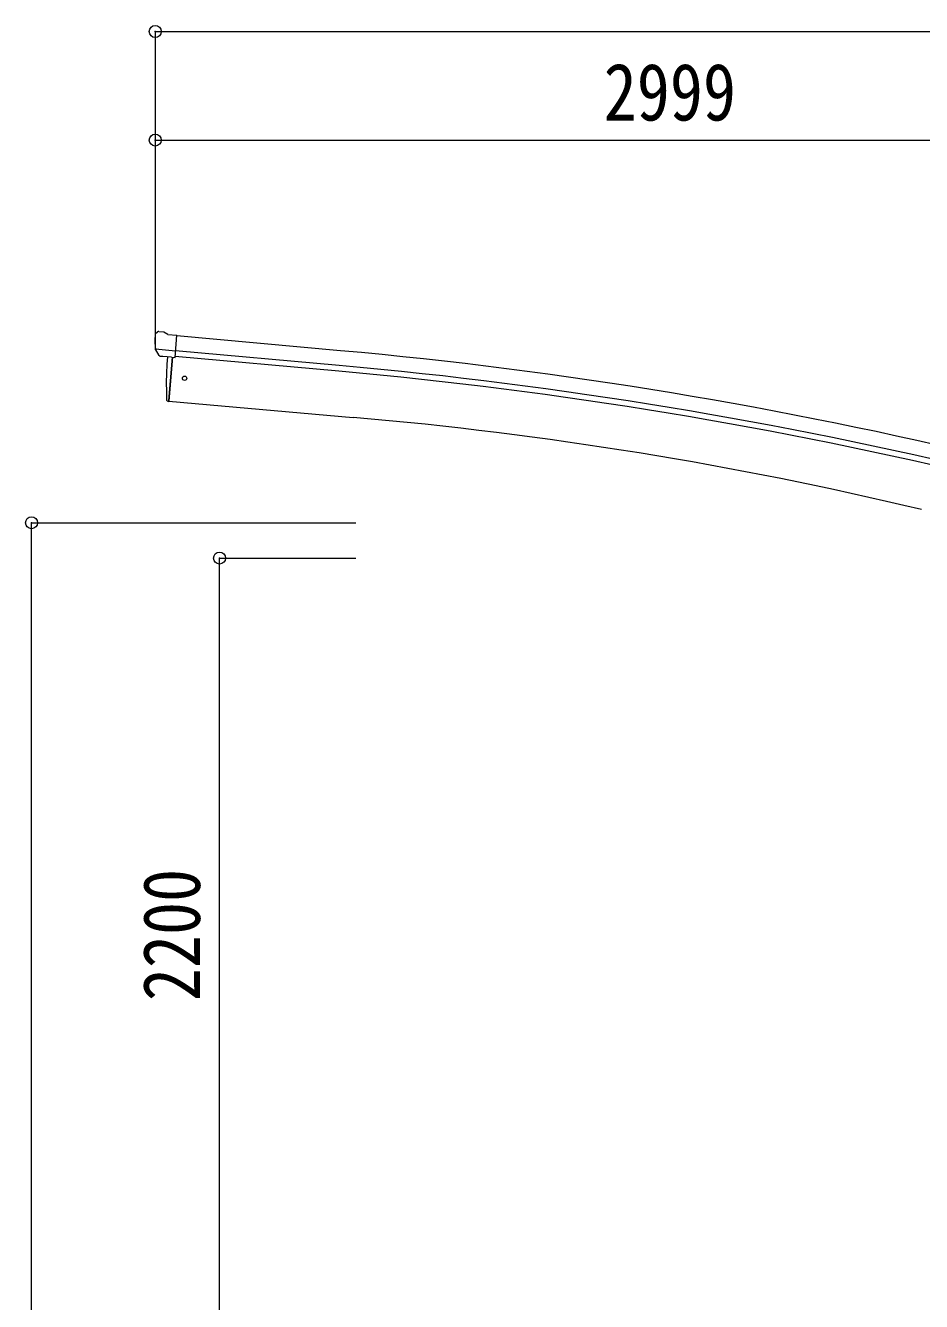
# Model space of a CAD drawing. Units: millimetres at full size. Extents: x -9783 to 9892, y -6828 to 6752.
# Drawn here: x -7540 to -4929, y -4207 to -485 of the extents above; entities that cross this region are included whole.
import ezdxf
from ezdxf.enums import TextEntityAlignment as Align

# ---------------------------------------------------------------- set-up
doc = ezdxf.new("R2010")
doc.units = ezdxf.units.MM
doc.header["$LTSCALE"] = 35
doc.header["$PDMODE"] = 32
doc.header["$PDSIZE"] = 35
for name, color, linetype, lineweight in [('0-1_本体', 4, 'Continuous', 9), ('0-2_部品', 7, 'Continuous', 9), ('0-A_寸法', 6, 'Continuous', 9)]:
    doc.layers.add(name, color=color, linetype=linetype, lineweight=lineweight)
doc.styles.add('ＭＳ ゴシック', font='')
doc.styles.get('ＭＳ ゴシック').set_extended_font_data('MS Gothic')

msp = doc.modelspace()

# ---------------------------------------------------------------- linework, layer by layer
at = {"layer": '0-1_本体'}
for p, q in [((-6621.71, -1433.44), (-7099.04, -1390.39)), ((-6621.71, -1433.44), (-7099.04, -1390.39)), ((-6627.09, -1493.2), (-7104.27, -1450.16)), ((-6627.09, -1493.2), (-7104.27, -1450.16)), ((-6625.58, -1476.42), (-7102.76, -1433.39)), ((-6625.58, -1476.42), (-7102.76, -1433.39)), ((-7111.49, -1452.37), (-7122.74, -1580.97)), ((-7111.49, -1452.37), (-7122.74, -1580.97)), ((-7122.74, -1580.97), (-6584.8, -1628.04)), ((-7122.74, -1580.97), (-6584.8, -1628.04))]:
    msp.add_line(p, q, dxfattribs=at)
for centre, radius, start, end in [((-7797.76, -14487.47), 13106.9, 76.35206, 84.85206), ((-7797.76, -14487.47), 13106.9, 76.35206, 84.85206), ((-7797.76, -14487.47), 13063.74, 76.35206, 84.85206), ((-7797.76, -14487.47), 13063.74, 76.35206, 84.85206), ((-7797.76, -14487.47), 13046.9, 76.35206, 84.85206), ((-7797.76, -14487.47), 13046.9, 76.35206, 84.85206), ((-7563.4, -12890.69), 11305.08, 76.52357, 85.03409), ((-7563.4, -12890.69), 11305.08, 76.52357, 85.03409)]:
    msp.add_arc(centre, radius, start, end, dxfattribs=at)
at = {"layer": '0-2_部品'}
for p, q in [((-7162.2, -1385.39), (-7162.32, -1386.73)), ((-7161.13, -1383.35), (-7155.65, -1378.75)), ((-7152, -1377.6), (-7138.33, -1378.79)), ((-7125.38, -1385.95), (-7137.1, -1379.18)), ((-7125.38, -1385.95), (-7098.81, -1388.27)), ((-7104.47, -1452.93), (-7098.81, -1388.27)), ((-7161.67, -1428.24), (-7102.76, -1433.39)), ((-7150.42, -1447.72), (-7161.36, -1428.79)), ((-7148.04, -1449.12), (-7140.33, -1449.8)), ((-7122.49, -1578.65), (-7111.44, -1452.32)), ((-7114.43, -1452.06), (-7104.47, -1452.93)), ((-7125.35, -1581.03), (-7122.74, -1581.42)), ((-7122.74, -1581.42), (-7122.49, -1578.65))]:
    msp.add_line(p, q, dxfattribs=at)
for points in [[(-7161.75, -1427.6), (-7161.46, -1428.59), (-7161.36, -1428.79)], [(-7114.43, -1452.06), (-7114.7, -1452.13), (-7140.07, -1449.91), (-7140.33, -1449.8)], [(-7127.89, -1578.2), (-7128.73, -1552.57), (-7128.92, -1526.08), (-7128.45, -1499.59), (-7127.31, -1473.12), (-7125.81, -1451.16)]]:
    msp.add_lwpolyline(points, dxfattribs=at)
msp.add_circle((-7076.66, -1513.78), 6.5, dxfattribs=at)
for centre, radius, start, end in [((-6960.69, -1404.37), 202.4, 175, 186.5915), ((-7152.44, -1382.58), 5, 85.00648, 129.99352), ((-7138.6, -1381.78), 3, 60, 85), ((-7124.9, -1578.06), 3, 182.53781, 261.49678)]:
    msp.add_arc(centre, radius, start, end, dxfattribs=at)
for centre, major_axis, ratio, start_param, end_param in [((-7159.2, -1385.64), (-2.71, -1.31), 0.997474, 4.9606201, 5.7465286), ((-7166.52, -1381.34), (15.35, 3.44), 0.101033, 0.3078116, 0.3080427), ((-7147.82, -1446.22), (-1.62, -2.54), 0.997631, 5.8041905, 6.6006116), ((-7147.7, -1446.02), (3.5, 2.17), 0.650902, 4.0958226, 4.1686332), ((-7147.77, -1446.13), (-1.62, -2.54), 0.997631, 0.3902369, 0.4789948)]:
    msp.add_ellipse(centre, major_axis=major_axis, ratio=ratio, start_param=start_param, end_param=end_param, dxfattribs=at)
at = {"layer": '0-A_寸法'}
for p, q in [((-7162.12, -502.44), (-7162.12, -819.06)), ((-7162.12, -502.44), (-1148.12, -502.44)), ((-7162.12, -819.06), (-7162.12, -1431.28)), ((-7162.12, -819.06), (-4163.12, -819.06)), ((-7522.7, -1935.06), (-6577.61, -1935.06)), ((-7522.7, -4238.06), (-7522.7, -1935.06)), ((-6974.73, -2038.06), (-6577.61, -2038.06)), ((-6974.73, -4238.06), (-6974.73, -2038.06))]:
    msp.add_line(p, q, dxfattribs=at)
for p in [(-7162.12, -502.44), (-7162.12, -819.06), (-7522.7, -1935.06), (-6974.73, -2038.06)]:
    msp.add_point(p, dxfattribs=at)

# ---------------------------------------------------------------- texts
at = {"layer": '0-A_寸法', "color": 7, "style": 'ＭＳ ゴシック', "width": 0.85}
msp.add_text('2999', height=166.8, dxfattribs=at).set_placement((-5855.12, -812.06), align=Align.BOTTOM_LEFT)
msp.add_text('2200', height=166.8, rotation=90, dxfattribs=at).set_placement((-6981.73, -3330.56), align=Align.BOTTOM_LEFT)

doc.saveas('drawing.dxf')
